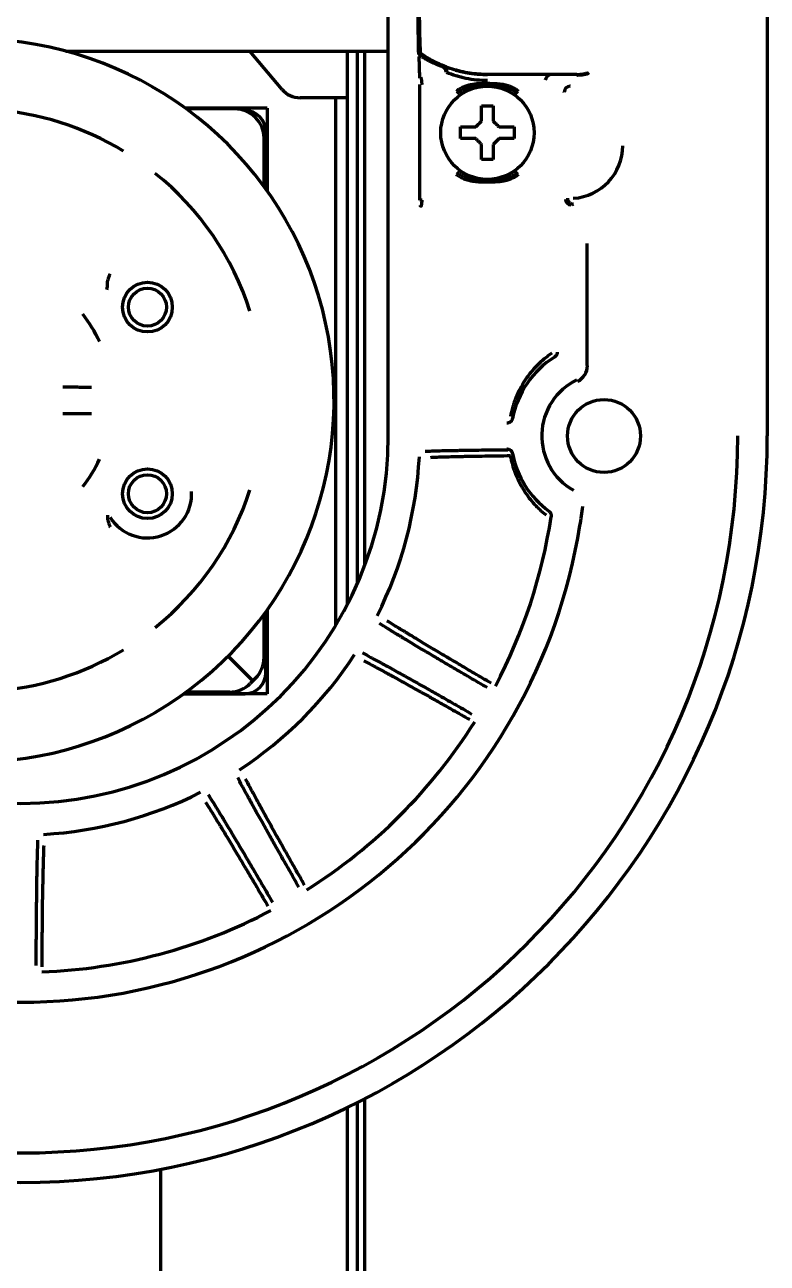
# Model space of a CAD drawing. Header units: inches. Extents: x -3022 to 7311, y 343 to 5680.
# Drawn here: x 3628.2 to 3691.9, y 4502.2 to 4608.4 of the extents above; entities that cross this region are included whole.
import ezdxf

# ---------------------------------------------------------------- set-up
doc = ezdxf.new("R2010")
doc.units = ezdxf.units.IN

msp = doc.modelspace()

# ---------------------------------------------------------------- linework, layer by layer
at = {"linetype": 'Continuous', "lineweight": 70}
for p, q in [((3691.92, 4645.11), (3691.92, 4573.1)), ((3659.42, 4573.1), (3659.42, 4617.12)), ((3631.77, 4606.1), (3659.42, 4606.1)), ((3650.32, 4602.81), (3647.56, 4606.1)), ((3655.92, 4602.1), (3655.92, 4606.1)), ((3656.74, 4606.1), (3656.74, 4560.39)), ((3657.42, 4562.06), (3657.42, 4606.1)), ((3662.21, 4605.89), (3662.2, 4605.9)), ((3662.22, 4605.88), (3662.21, 4605.89)), ((3662.14, 4593.31), (3662.14, 4603.23)), ((3667.92, 4604.1), (3667.92, 4604.1)), ((3675.6, 4604.1), (3667.92, 4604.1)), ((3653.92, 4602.1), (3651.85, 4602.1)), ((3655.92, 4602.1), (3653.92, 4602.1)), ((3654.92, 4556.87), (3654.92, 4602.1)), ((3655.92, 4558.67), (3655.92, 4602.1)), ((3674.51, 4602.59), (3674.48, 4602.63)), ((3675.01, 4603.09), (3674.97, 4603.12)), ((3649.02, 4601.2), (3642.03, 4601.2)), ((3646.27, 4601.15), (3642.1, 4601.15)), ((3649.02, 4601.2), (3649.02, 4594.13)), ((3648.92, 4594.27), (3648.92, 4599.2)), ((3665.62, 4599.1), (3665.62, 4599.6)), ((3665.62, 4598.6), (3665.62, 4599.1)), ((3670.22, 4599.6), (3670.22, 4599.1)), ((3670.22, 4599.1), (3670.22, 4598.6)), ((3648.77, 4594.48), (3648.77, 4598.65)), ((3662.32, 4593.31), (3662.14, 4593.31)), ((3676.49, 4579.14), (3676.49, 4589.6)), ((3635.35, 4585.98), (3635.35, 4586.31)), ((3635.35, 4566.31), (3635.35, 4565.99)), ((3648.77, 4554.1), (3648.77, 4557.82)), ((3648.92, 4552.8), (3648.92, 4558.02)), ((3649.02, 4558.16), (3649.02, 4551)), ((3645.69, 4554.23), (3647.1, 4552.81)), ((3645.69, 4554.23), (3647.1, 4552.81)), ((3647.81, 4552.11), (3647.1, 4552.81)), ((3647.81, 4552.11), (3647.1, 4552.81)), ((3647.81, 4552.11), (3648.04, 4552.33)), ((3645.82, 4551.15), (3642.1, 4551.15)), ((3647.81, 4552.11), (3647.58, 4551.88)), ((3649.02, 4551), (3641.89, 4551)), ((3641.89, 4551), (3647.12, 4551)), ((3657.42, 4438.3), (3657.42, 4516.31)), ((3655.92, 4456.3), (3655.92, 4515.55)), ((3656.74, 4515.96), (3656.74, 4441.3)), ((3639.92, 4481.9), (3639.92, 4510.23))]:
    msp.add_line(p, q, dxfattribs=at)
for centre, radius in [((3667.92, 4599.1), 4), ((3638.77, 4584.15), 2.13), ((3638.77, 4584.15), 1.63), ((3677.92, 4573.1), 3.13), ((3638.77, 4568.15), 2.13), ((3638.77, 4568.15), 1.63)]:
    msp.add_circle(centre, radius, dxfattribs=at)
for centre, radius, start, end in [((3623.77, 4576.15), 31, 232.8413, 151.9144), ((3651.85, 4604.1), 2, 220, 270), ((3623.77, 4576.15), 24.99, 58.8243, 86.1757), ((3646.27, 4598.65), 2.5, 0, 90), ((3647.12, 4599.2), 1.8, 0, 90), ((3675.03, 4597.98), 4.5, 273.2098, 0.0026), ((3623.77, 4576.15), 24.99, 17.853, 51.1757), ((3623.77, 4576.15), 12, 24.8394, 37.9954), ((3677.92, 4573.1), 7.99, 122.0759, 169.1104), ((3677.92, 4573.1), 5.34, 115.7368, 240.4997), ((3627.92, 4573.1), 64, 180, 0), ((3627.92, 4573.1), 61.47, 180, 0), ((3627.92, 4573.1), 31.5, 180, 0), ((3627.92, 4573.1), 34.21, 333.232, 357.0243), ((3677.92, 4573.1), 7.99, 190.8896, 233.7004), ((3623.77, 4576.15), 12, 322.0046, 335.1606), ((3638.77, 4568.15), 3.79, 212.2484, 2.8327), ((3623.77, 4576.15), 24.99, 308.8243, 342.147), ((3626.28, 4573.36), 50.21, 350.9077, 352.8054), ((3627.92, 4573.1), 45.99, 332.2154, 351.3469), ((3627.92, 4573.1), 48.55, 189.0902, 350.9098), ((3623.77, 4576.15), 24.99, 273.8243, 301.1757), ((3627.92, 4573.1), 34.21, 303.232, 326.768), ((3646.27, 4554.1), 2.5, 315, 0), ((3647.12, 4552.8), 1.8, 270, 0), ((3645.82, 4553.65), 2.5, 270, 315), ((3627.92, 4573.1), 45.99, 302.2154, 327.7846), ((3627.92, 4573.1), 34.21, 273.232, 296.768), ((3627.92, 4573.1), 45.99, 272.2154, 297.7846)]:
    msp.add_arc(centre, radius, start, end, dxfattribs=at)
for centre, major_axis, ratio, start_param, end_param in [((3662.17, 4605.62), (-0.1, -0.0021), 0.764151, 4.696588, 6.256133), ((3664.15, 4604.3), (-0.179, -0.467), 0.50471, 3.141589, 3.792713), ((3664.15, 4604.3), (-0.179, 0.467), 0.504709, 4.520689, 5.632076), ((3664.15, 4604.3), (0.179, 0.467), 0.504708, 4.904106, 6.283182), ((3673.25, 4603.6), (0.226, 0.446), 0.711761, 0.619546, 1.917516), ((3675.01, 4602.59), (0.424, 0.265), 0.996619, 1.014163, 2.581916), ((3662.22, 4592.9), (-0.0707, 0.0707), 0.999695, 0.785279, 2.355718), ((3675.11, 4593.41), (0.186, -0.464), 0.998896, 4.332447, 5.902482), ((3674.99, 4579.14), (-1.42, -0.5), 0.998612, 1.684757, 2.803906)]:
    msp.add_ellipse(centre, major_axis=major_axis, ratio=ratio, start_param=start_param, end_param=end_param, dxfattribs=at)
for points, degree in [([(3662.04, 4605.81), (3662.04, 4605.82), (3662.03, 4605.84), (3662.03, 4605.95), (3662.02, 4606.16), (3662.01, 4606.49), (3662, 4606.95), (3662, 4607.48), (3661.99, 4607.98), (3661.99, 4608.44), (3661.99, 4608.86), (3661.99, 4609.25), (3661.99, 4609.61), (3661.99, 4609.93), (3661.99, 4610.13), (3661.99, 4610.23)], 3), ([(3662.13, 4603.78), (3662.12, 4604), (3662.1, 4604.53), (3662.08, 4605.23), (3662.07, 4605.62)], 3), ([(3662.17, 4605.69), (3662.18, 4605.71), (3662.18, 4605.75), (3662.19, 4605.79), (3662.2, 4605.82), (3662.2, 4605.84), (3662.21, 4605.86), (3662.21, 4605.87), (3662.22, 4605.88), (3662.22, 4605.88), (3662.22, 4605.88), (3662.22, 4605.88)], 3), ([(3662.22, 4605.88), (3662.22, 4605.88)], 1), ([(3662.32, 4603.23), (3662.32, 4603.24), (3662.32, 4603.28), (3662.32, 4603.32), (3662.31, 4603.37), (3662.31, 4603.43), (3662.3, 4603.48), (3662.3, 4603.54), (3662.29, 4603.6), (3662.28, 4603.66), (3662.27, 4603.72), (3662.25, 4603.77), (3662.24, 4603.83), (3662.23, 4603.86), (3662.23, 4603.87)], 3), ([(3667.42, 4600.1), (3667.42, 4600.15), (3667.42, 4600.26), (3667.42, 4600.42), (3667.42, 4600.58), (3667.42, 4600.74), (3667.42, 4600.89), (3667.42, 4601.04), (3667.42, 4601.21), (3667.42, 4601.33), (3667.42, 4601.4)], 3), ([(3667.42, 4601.4), (3667.58, 4601.4), (3667.92, 4601.4), (3668.25, 4601.4), (3668.42, 4601.4)], 3), ([(3666.92, 4599.6), (3666.94, 4599.62), (3666.99, 4599.67), (3667.06, 4599.74), (3667.13, 4599.81), (3667.2, 4599.88), (3667.27, 4599.95), (3667.35, 4600.03), (3667.39, 4600.07), (3667.42, 4600.1)], 3), ([(3668.42, 4600.1), (3668.44, 4600.07), (3668.5, 4600.02), (3668.57, 4599.95), (3668.64, 4599.88), (3668.71, 4599.81), (3668.78, 4599.74), (3668.85, 4599.67), (3668.89, 4599.62), (3668.92, 4599.6)], 3), ([(3668.92, 4599.6), (3668.97, 4599.6), (3669.08, 4599.6), (3669.24, 4599.6), (3669.4, 4599.6), (3669.56, 4599.6), (3669.71, 4599.6), (3669.86, 4599.6), (3670.03, 4599.6), (3670.15, 4599.6), (3670.22, 4599.6)], 3), ([(3666.92, 4598.6), (3666.86, 4598.6), (3666.76, 4598.6), (3666.59, 4598.6), (3666.44, 4598.6), (3666.28, 4598.6), (3666.13, 4598.6), (3665.97, 4598.6), (3665.81, 4598.6), (3665.68, 4598.6), (3665.62, 4598.6)], 3), ([(3667.42, 4598.1), (3667.39, 4598.12), (3667.34, 4598.18), (3667.27, 4598.25), (3667.2, 4598.32), (3667.13, 4598.39), (3667.06, 4598.46), (3666.99, 4598.53), (3666.94, 4598.58), (3666.92, 4598.6)], 3), ([(3668.92, 4598.6), (3668.89, 4598.57), (3668.85, 4598.53), (3668.78, 4598.46), (3668.7, 4598.38), (3668.63, 4598.31), (3668.56, 4598.24), (3668.49, 4598.17), (3668.44, 4598.12), (3668.42, 4598.1)], 3), ([(3668.42, 4598.1), (3668.42, 4598.04), (3668.42, 4597.94), (3668.42, 4597.77), (3668.42, 4597.62), (3668.42, 4597.46), (3668.42, 4597.31), (3668.42, 4597.15), (3668.42, 4596.99), (3668.42, 4596.86), (3668.42, 4596.8)], 3), ([(3668.42, 4596.8), (3668.25, 4596.8), (3667.92, 4596.8), (3667.58, 4596.8), (3667.42, 4596.8)], 3), ([(3675.31, 4592.99), (3675.26, 4592.97), (3675.21, 4592.95), (3675.16, 4592.93)], 3)]:
    msp.add_open_spline(points, degree=degree, dxfattribs=at)
for points, knots in [([(3662.2, 4605.9), (3662.2, 4605.9), (3662.19, 4605.9), (3662.19, 4605.95), (3662.18, 4606.1), (3662.17, 4606.37), (3662.15, 4606.78), (3662.14, 4607.29), (3662.13, 4607.82), (3662.12, 4608.32), (3662.11, 4608.79), (3662.1, 4609.21), (3662.1, 4609.59), (3662.09, 4609.93), (3662.09, 4610.13), (3662.09, 4610.23)], [0, 0, 0, 0, 0.013537, 0.087967, 0.171477, 0.265427, 0.371587, 0.484999, 0.587268, 0.677066, 0.757422, 0.829358, 0.894159, 0.952865, 1, 1, 1, 1]), ([(3662.2, 4605.9), (3662.18, 4605.91), (3662.16, 4605.91), (3662.13, 4605.91), (3662.11, 4605.91), (3662.08, 4605.89), (3662.06, 4605.88), (3662.05, 4605.85), (3662.04, 4605.83), (3662.04, 4605.81)], [0, 0, 0, 0, 0.25, 0.25, 0.5, 0.5, 0.75, 0.75, 1, 1, 1, 1]), ([(3664.15, 4604.72), (3664.13, 4604.73), (3664.1, 4604.74), (3664.05, 4604.76), (3664.01, 4604.78), (3663.96, 4604.8), (3663.91, 4604.81), (3663.87, 4604.83), (3663.82, 4604.85), (3663.77, 4604.87), (3663.72, 4604.89), (3663.68, 4604.91), (3663.63, 4604.93), (3663.58, 4604.95), (3663.53, 4604.97), (3663.48, 4604.99), (3663.44, 4605.02), (3663.39, 4605.04), (3663.34, 4605.06), (3663.29, 4605.08), (3663.24, 4605.1), (3663.18, 4605.13), (3663.11, 4605.17), (3663.02, 4605.21), (3662.94, 4605.26), (3662.85, 4605.3), (3662.77, 4605.35), (3662.68, 4605.39), (3662.6, 4605.44), (3662.51, 4605.49), (3662.43, 4605.54), (3662.34, 4605.59), (3662.26, 4605.64), (3662.2, 4605.67), (3662.17, 4605.69)], [0, 0, 0, 0, 0.022367, 0.04483, 0.067389, 0.090046, 0.112799, 0.13565, 0.158599, 0.181646, 0.204792, 0.228037, 0.251382, 0.274827, 0.298372, 0.322018, 0.345765, 0.369613, 0.393564, 0.417616, 0.441771, 0.466028, 0.509546, 0.553236, 0.5971, 0.64114, 0.685357, 0.729754, 0.774331, 0.819092, 0.864038, 0.90917, 0.95449, 1, 1, 1, 1]), ([(3667.92, 4604.1), (3667.41, 4604.1), (3666.9, 4604.14), (3665.9, 4604.29), (3665.4, 4604.41), (3664.44, 4604.71), (3663.96, 4604.9), (3663.05, 4605.35), (3662.61, 4605.61), (3662.2, 4605.9)], [0, 0, 0, 0, 0.25, 0.25, 0.5, 0.5, 0.75, 0.75, 1, 1, 1, 1]), ([(3664.33, 4604.76), (3664.14, 4604.84), (3663.95, 4604.92), (3663.59, 4605.08), (3663.41, 4605.17), (3663.06, 4605.36), (3662.89, 4605.45), (3662.55, 4605.66), (3662.38, 4605.77), (3662.22, 4605.88)], [0, 0, 0, 0, 0.25, 0.25, 0.5, 0.5, 0.75, 0.75, 1, 1, 1, 1]), ([(3664.41, 4604.3), (3664.67, 4604.19), (3664.93, 4604.1), (3665.35, 4603.97), (3665.49, 4603.93), (3665.77, 4603.85), (3665.92, 4603.82), (3666.36, 4603.73), (3666.67, 4603.68), (3667.29, 4603.61), (3667.6, 4603.6), (3667.92, 4603.6)], [0, 0, 0, 0, 0.25, 0.25, 0.375, 0.375, 0.5, 0.5, 0.75, 0.75, 1, 1, 1, 1]), ([(3665.17, 4604.48), (3665.18, 4604.48), (3665.19, 4604.48), (3665.21, 4604.47), (3665.25, 4604.46), (3665.28, 4604.45), (3665.31, 4604.44), (3665.34, 4604.44), (3665.38, 4604.43), (3665.41, 4604.42), (3665.44, 4604.41), (3665.47, 4604.4), (3665.51, 4604.39), (3665.54, 4604.38), (3665.57, 4604.38), (3665.61, 4604.37), (3665.64, 4604.36), (3665.67, 4604.35), (3665.71, 4604.35), (3665.74, 4604.34), (3665.77, 4604.33), (3665.81, 4604.32), (3665.84, 4604.32), (3665.87, 4604.31), (3665.91, 4604.3), (3665.94, 4604.3), (3665.97, 4604.29), (3666.01, 4604.28), (3666.04, 4604.28), (3666.07, 4604.27), (3666.11, 4604.26), (3666.14, 4604.26), (3666.18, 4604.25), (3666.21, 4604.25), (3666.24, 4604.24), (3666.28, 4604.23), (3666.31, 4604.23), (3666.35, 4604.22), (3666.38, 4604.22), (3666.41, 4604.21), (3666.45, 4604.21), (3666.48, 4604.2), (3666.52, 4604.2), (3666.55, 4604.19), (3666.59, 4604.19), (3666.62, 4604.18), (3666.65, 4604.18), (3666.69, 4604.17), (3666.72, 4604.17), (3666.76, 4604.17), (3666.79, 4604.16), (3666.83, 4604.16), (3666.86, 4604.15), (3666.9, 4604.15), (3666.93, 4604.15), (3666.97, 4604.14), (3667, 4604.14), (3667.04, 4604.14), (3667.07, 4604.13), (3667.11, 4604.13), (3667.14, 4604.13), (3667.18, 4604.13), (3667.21, 4604.12), (3667.25, 4604.12), (3667.28, 4604.12), (3667.32, 4604.12), (3667.35, 4604.11), (3667.39, 4604.11), (3667.42, 4604.11), (3667.46, 4604.11), (3667.49, 4604.11), (3667.53, 4604.11), (3667.56, 4604.1), (3667.6, 4604.1), (3667.63, 4604.1), (3667.67, 4604.1), (3667.7, 4604.1), (3667.74, 4604.1), (3667.78, 4604.1), (3667.81, 4604.1), (3667.85, 4604.1), (3667.88, 4604.1), (3667.91, 4604.1), (3667.92, 4604.1)], [0, 0, 0, 0, 0.002576, 0.015434, 0.028273, 0.041096, 0.053901, 0.066688, 0.079459, 0.092213, 0.104951, 0.117673, 0.13038, 0.143071, 0.155747, 0.168409, 0.181055, 0.193688, 0.206307, 0.218913, 0.231505, 0.244085, 0.256652, 0.269207, 0.281749, 0.294281, 0.306801, 0.319309, 0.331808, 0.344296, 0.356774, 0.369242, 0.381701, 0.394151, 0.406592, 0.419025, 0.43145, 0.443867, 0.456276, 0.468679, 0.481075, 0.493464, 0.505847, 0.518225, 0.530597, 0.542964, 0.555326, 0.567684, 0.580037, 0.592387, 0.604734, 0.617077, 0.629417, 0.641756, 0.654092, 0.666426, 0.678759, 0.69109, 0.703421, 0.715752, 0.728082, 0.740413, 0.752744, 0.765076, 0.777409, 0.789744, 0.802081, 0.81442, 0.826762, 0.839106, 0.851454, 0.863805, 0.87616, 0.88852, 0.900884, 0.913253, 0.925627, 0.938007, 0.950392, 0.962784, 0.975182, 0.987588, 1, 1, 1, 1]), ([(3675.6, 4604.1), (3675.61, 4604.1), (3675.62, 4604.1), (3675.64, 4604.1), (3675.66, 4604.1), (3675.68, 4604.1), (3675.7, 4604.1), (3675.72, 4604.1), (3675.74, 4604.1), (3675.76, 4604.1), (3675.78, 4604.1), (3675.8, 4604.1), (3675.82, 4604.1), (3675.84, 4604.1), (3675.86, 4604.11), (3675.87, 4604.11), (3675.89, 4604.11), (3675.91, 4604.11), (3675.93, 4604.11), (3675.95, 4604.11), (3675.97, 4604.12), (3675.99, 4604.12), (3676, 4604.12), (3676.02, 4604.12), (3676.04, 4604.12), (3676.06, 4604.13), (3676.08, 4604.13), (3676.12, 4604.14), (3676.18, 4604.15), (3676.26, 4604.16), (3676.35, 4604.19), (3676.43, 4604.21), (3676.48, 4604.23), (3676.5, 4604.24), (3676.5, 4604.24)], [0, 0, 0, 0, 0.020634, 0.041151, 0.061554, 0.081845, 0.102027, 0.122105, 0.142081, 0.161958, 0.181741, 0.201433, 0.221038, 0.240559, 0.260001, 0.279367, 0.298662, 0.31789, 0.337055, 0.356162, 0.375216, 0.39422, 0.41318, 0.4321, 0.450986, 0.469842, 0.488674, 0.507486, 0.601277, 0.69672, 0.794518, 0.895363, 0.999923, 1, 1, 1, 1]), ([(3675.6, 4604.05), (3675.61, 4604.05), (3675.62, 4604.05), (3675.65, 4604.05), (3675.67, 4604.06), (3675.69, 4604.06), (3675.72, 4604.06), (3675.74, 4604.06), (3675.76, 4604.06), (3675.78, 4604.06), (3675.81, 4604.06), (3675.83, 4604.06), (3675.85, 4604.06), (3675.87, 4604.06), (3675.89, 4604.06), (3675.92, 4604.07), (3675.94, 4604.07), (3675.96, 4604.07), (3675.98, 4604.07), (3676, 4604.07), (3676.02, 4604.08), (3676.04, 4604.08), (3676.06, 4604.08), (3676.08, 4604.08), (3676.1, 4604.08), (3676.12, 4604.09), (3676.14, 4604.09), (3676.18, 4604.1), (3676.26, 4604.11), (3676.36, 4604.13), (3676.45, 4604.15), (3676.54, 4604.18), (3676.6, 4604.2), (3676.63, 4604.22), (3676.63, 4604.22)], [0, 0, 0, 0, 0.020912, 0.041707, 0.062387, 0.082955, 0.103413, 0.123763, 0.144004, 0.164134, 0.184148, 0.204041, 0.223811, 0.243454, 0.262968, 0.282351, 0.301601, 0.320715, 0.339694, 0.358536, 0.377241, 0.395807, 0.414236, 0.432527, 0.450681, 0.468699, 0.486581, 0.504328, 0.598677, 0.695534, 0.794845, 0.896422, 0.999951, 1, 1, 1, 1]), ([(3670.59, 4602.65), (3670.5, 4602.72), (3670.41, 4602.79), (3670.21, 4602.91), (3670.11, 4602.96), (3669.95, 4603.03), (3669.9, 4603.05), (3669.82, 4603.08), (3669.79, 4603.09), (3669.74, 4603.11), (3669.6, 4603.15), (3669.46, 4603.19), (3669.23, 4603.23), (3669, 4603.26), (3668.76, 4603.28), (3668.58, 4603.29), (3668.52, 4603.3), (3668.4, 4603.3), (3668.34, 4603.3), (3668.16, 4603.31), (3668.04, 4603.31), (3667.86, 4603.31), (3667.8, 4603.31), (3667.68, 4603.31), (3667.62, 4603.3), (3667.44, 4603.3), (3667.32, 4603.3), (3666.96, 4603.28), (3666.73, 4603.25), (3666.47, 4603.2), (3666.44, 4603.2), (3666.38, 4603.18), (3666.35, 4603.18), (3666.27, 4603.16), (3666.1, 4603.11), (3665.94, 4603.05), (3665.73, 4602.96), (3665.63, 4602.91), (3665.5, 4602.83), (3665.48, 4602.82), (3665.43, 4602.79), (3665.41, 4602.77), (3665.34, 4602.72), (3665.29, 4602.69), (3665.25, 4602.65)], [0, 0, 0, 0, 0.0625, 0.0625, 0.125, 0.125, 0.15625, 0.15625, 0.171875, 0.171875, 0.1875, 0.25, 0.25, 0.3125, 0.375, 0.375, 0.40625, 0.40625, 0.4375, 0.4375, 0.5, 0.5, 0.53125, 0.53125, 0.5625, 0.5625, 0.625, 0.625, 0.75, 0.75, 0.765625, 0.765625, 0.78125, 0.78125, 0.8125, 0.875, 0.875, 0.9375, 0.9375, 0.953125, 0.953125, 0.96875, 0.96875, 1, 1, 1, 1]), ([(3670.54, 4602.45), (3670.45, 4602.52), (3670.35, 4602.59), (3670.16, 4602.7), (3670.06, 4602.76), (3669.9, 4602.83), (3669.85, 4602.85), (3669.77, 4602.88), (3669.74, 4602.89), (3669.69, 4602.91), (3669.55, 4602.96), (3669.41, 4603), (3669.08, 4603.07), (3668.85, 4603.11), (3668.5, 4603.14), (3668.39, 4603.15), (3668.15, 4603.15), (3668.04, 4603.16), (3667.86, 4603.16), (3667.8, 4603.16), (3667.69, 4603.15), (3667.63, 4603.15), (3667.45, 4603.15), (3667.34, 4603.14), (3666.99, 4603.11), (3666.76, 4603.08), (3666.51, 4603.02), (3666.48, 4603.01), (3666.42, 4603), (3666.4, 4602.99), (3666.31, 4602.96), (3666.26, 4602.95), (3666.09, 4602.89), (3665.99, 4602.85), (3665.78, 4602.76), (3665.68, 4602.71), (3665.56, 4602.63), (3665.53, 4602.62), (3665.48, 4602.59), (3665.46, 4602.57), (3665.39, 4602.52), (3665.34, 4602.49), (3665.3, 4602.45)], [0, 0, 0, 0, 0.0625, 0.0625, 0.125, 0.125, 0.15625, 0.15625, 0.171875, 0.171875, 0.1875, 0.25, 0.25, 0.375, 0.375, 0.4375, 0.4375, 0.5, 0.5, 0.53125, 0.53125, 0.5625, 0.5625, 0.625, 0.625, 0.75, 0.75, 0.765625, 0.765625, 0.78125, 0.78125, 0.8125, 0.8125, 0.875, 0.875, 0.9375, 0.9375, 0.953125, 0.953125, 0.96875, 0.96875, 1, 1, 1, 1]), ([(3668.42, 4601.4), (3668.42, 4601.2), (3668.42, 4600.99), (3668.42, 4600.66), (3668.42, 4600.55), (3668.42, 4600.33), (3668.42, 4600.21), (3668.42, 4600.1)], [0, 0, 0, 0, 0.5, 0.5, 0.75, 0.75, 1, 1, 1, 1]), ([(3665.62, 4599.6), (3665.82, 4599.6), (3666.03, 4599.6), (3666.36, 4599.6), (3666.47, 4599.6), (3666.69, 4599.6), (3666.8, 4599.6), (3666.92, 4599.6)], [0, 0, 0, 0, 0.5, 0.5, 0.75, 0.75, 1, 1, 1, 1]), ([(3667.42, 4596.8), (3667.42, 4597), (3667.42, 4597.21), (3667.42, 4597.54), (3667.42, 4597.65), (3667.42, 4597.87), (3667.42, 4597.98), (3667.42, 4598.1)], [0, 0, 0, 0, 0.5, 0.5, 0.75, 0.75, 1, 1, 1, 1]), ([(3670.22, 4598.6), (3670.02, 4598.6), (3669.81, 4598.6), (3669.48, 4598.6), (3669.37, 4598.6), (3669.15, 4598.6), (3669.03, 4598.6), (3668.92, 4598.6)], [0, 0, 0, 0, 0.5, 0.5, 0.75, 0.75, 1, 1, 1, 1]), ([(3665.3, 4595.74), (3665.39, 4595.67), (3665.48, 4595.61), (3665.68, 4595.49), (3665.78, 4595.44), (3665.93, 4595.37), (3665.99, 4595.35), (3666.07, 4595.31), (3666.09, 4595.3), (3666.15, 4595.29), (3666.28, 4595.24), (3666.42, 4595.2), (3666.76, 4595.12), (3666.98, 4595.09), (3667.33, 4595.06), (3667.45, 4595.05), (3667.68, 4595.04), (3667.8, 4595.04), (3667.98, 4595.04), (3668.03, 4595.04), (3668.15, 4595.04), (3668.21, 4595.04), (3668.38, 4595.05), (3668.5, 4595.06), (3668.85, 4595.09), (3669.07, 4595.12), (3669.33, 4595.18), (3669.36, 4595.19), (3669.41, 4595.2), (3669.44, 4595.21), (3669.52, 4595.23), (3669.58, 4595.25), (3669.74, 4595.3), (3669.85, 4595.34), (3670.06, 4595.44), (3670.16, 4595.49), (3670.28, 4595.56), (3670.3, 4595.58), (3670.35, 4595.61), (3670.38, 4595.62), (3670.45, 4595.67), (3670.49, 4595.71), (3670.54, 4595.74)], [0, 0, 0, 0, 0.0625, 0.0625, 0.125, 0.125, 0.15625, 0.15625, 0.171875, 0.171875, 0.1875, 0.25, 0.25, 0.375, 0.375, 0.4375, 0.4375, 0.5, 0.5, 0.53125, 0.53125, 0.5625, 0.5625, 0.625, 0.625, 0.75, 0.75, 0.765625, 0.765625, 0.78125, 0.78125, 0.8125, 0.8125, 0.875, 0.875, 0.9375, 0.9375, 0.953125, 0.953125, 0.96875, 0.96875, 1, 1, 1, 1]), ([(3665.25, 4595.54), (3665.33, 4595.47), (3665.43, 4595.41), (3665.62, 4595.29), (3665.72, 4595.24), (3665.88, 4595.17), (3665.94, 4595.15), (3666.02, 4595.12), (3666.05, 4595.11), (3666.1, 4595.09), (3666.24, 4595.05), (3666.38, 4595.01), (3666.61, 4594.97), (3666.84, 4594.93), (3667.08, 4594.91), (3667.26, 4594.9), (3667.32, 4594.9), (3667.44, 4594.9), (3667.5, 4594.89), (3667.68, 4594.89), (3667.8, 4594.89), (3667.98, 4594.89), (3668.04, 4594.89), (3668.16, 4594.89), (3668.22, 4594.89), (3668.4, 4594.9), (3668.52, 4594.9), (3668.87, 4594.92), (3669.11, 4594.94), (3669.37, 4594.99), (3669.4, 4595), (3669.45, 4595.01), (3669.48, 4595.02), (3669.57, 4595.04), (3669.74, 4595.09), (3669.9, 4595.15), (3670.11, 4595.24), (3670.21, 4595.29), (3670.33, 4595.36), (3670.36, 4595.38), (3670.41, 4595.41), (3670.43, 4595.42), (3670.5, 4595.47), (3670.55, 4595.51), (3670.59, 4595.54)], [0, 0, 0, 0, 0.0625, 0.0625, 0.125, 0.125, 0.15625, 0.15625, 0.171875, 0.171875, 0.1875, 0.25, 0.25, 0.3125, 0.375, 0.375, 0.40625, 0.40625, 0.4375, 0.4375, 0.5, 0.5, 0.53125, 0.53125, 0.5625, 0.5625, 0.625, 0.625, 0.75, 0.75, 0.765625, 0.765625, 0.78125, 0.78125, 0.8125, 0.875, 0.875, 0.9375, 0.9375, 0.953125, 0.953125, 0.96875, 0.96875, 1, 1, 1, 1]), ([(3662.22, 4592.8), (3662.22, 4592.8), (3662.23, 4592.8), (3662.23, 4592.8), (3662.23, 4592.81), (3662.23, 4592.81), (3662.23, 4592.81), (3662.23, 4592.81), (3662.24, 4592.81), (3662.24, 4592.81), (3662.24, 4592.81), (3662.24, 4592.82), (3662.24, 4592.82), (3662.25, 4592.82), (3662.25, 4592.82), (3662.25, 4592.83), (3662.25, 4592.83), (3662.25, 4592.83), (3662.25, 4592.84), (3662.26, 4592.84), (3662.26, 4592.84), (3662.26, 4592.85), (3662.26, 4592.85), (3662.26, 4592.85), (3662.26, 4592.86), (3662.27, 4592.86), (3662.27, 4592.87), (3662.27, 4592.87), (3662.27, 4592.87), (3662.27, 4592.88), (3662.27, 4592.88), (3662.27, 4592.89), (3662.28, 4592.89), (3662.28, 4592.9), (3662.28, 4592.9), (3662.28, 4592.91), (3662.28, 4592.91), (3662.28, 4592.92), (3662.28, 4592.92), (3662.28, 4592.93), (3662.29, 4592.93), (3662.29, 4592.94), (3662.29, 4592.95), (3662.29, 4592.95), (3662.29, 4592.96), (3662.29, 4592.96), (3662.29, 4592.97), (3662.29, 4592.98), (3662.3, 4593), (3662.3, 4593.04), (3662.31, 4593.07), (3662.31, 4593.1), (3662.31, 4593.13), (3662.31, 4593.15), (3662.32, 4593.17), (3662.32, 4593.19), (3662.32, 4593.21), (3662.32, 4593.23), (3662.32, 4593.24), (3662.32, 4593.26), (3662.32, 4593.28), (3662.32, 4593.3), (3662.32, 4593.31), (3662.32, 4593.31)], [0, 0, 0, 0, 0.015383, 0.030642, 0.04578, 0.060796, 0.07569, 0.090464, 0.105118, 0.119651, 0.134066, 0.148361, 0.162537, 0.176595, 0.190535, 0.204357, 0.218062, 0.231651, 0.245122, 0.258478, 0.271717, 0.284841, 0.297849, 0.310743, 0.323521, 0.336185, 0.348735, 0.361171, 0.373493, 0.385703, 0.397799, 0.409782, 0.421652, 0.43341, 0.445056, 0.45659, 0.468013, 0.479324, 0.490524, 0.501614, 0.512592, 0.523459, 0.534216, 0.544863, 0.5554, 0.565828, 0.576145, 0.586353, 0.635571, 0.684796, 0.734095, 0.783531, 0.806444, 0.828729, 0.850396, 0.871438, 0.891831, 0.911565, 0.930648, 0.949062, 0.966772, 0.983755, 1, 1, 1, 1]), ([(3674.79, 4593.49), (3674.79, 4593.46), (3674.79, 4593.42), (3674.8, 4593.36), (3674.81, 4593.32), (3674.84, 4593.26), (3674.86, 4593.23), (3674.9, 4593.18), (3674.92, 4593.15), (3674.97, 4593.1), (3675, 4593.08), (3675.05, 4593.05), (3675.08, 4593.03), (3675.15, 4593.01), (3675.18, 4593), (3675.25, 4592.99), (3675.28, 4592.99), (3675.31, 4592.99)], [0, 0, 0, 0, 0.125, 0.125, 0.25, 0.25, 0.375, 0.375, 0.5, 0.5, 0.625, 0.625, 0.75, 0.75, 0.875, 0.875, 1, 1, 1, 1]), ([(3635.35, 4586.31), (3635.35, 4586.33), (3635.35, 4586.35), (3635.36, 4586.39), (3635.36, 4586.41), (3635.37, 4586.44)], [0, 0, 0, 0, 0.5, 0.5, 1, 1, 1, 1]), ([(3635.37, 4586.44), (3635.4, 4586.53), (3635.43, 4586.62), (3635.47, 4586.76), (3635.49, 4586.81), (3635.51, 4586.87), (3635.52, 4586.9), (3635.54, 4586.94), (3635.55, 4586.97), (3635.56, 4586.99)], [0, 0, 0, 0, 0.5, 0.5, 0.75, 0.75, 0.875, 0.875, 1, 1, 1, 1]), ([(3635.29, 4585.67), (3635.3, 4585.72), (3635.31, 4585.76), (3635.33, 4585.87), (3635.34, 4585.92), (3635.35, 4585.98)], [0, 0, 0, 0, 0.5, 0.5, 1, 1, 1, 1]), ([(3673.46, 4580.2), (3673.4, 4580.17), (3673.34, 4580.13), (3673.23, 4580.05), (3673.06, 4579.92), (3672.89, 4579.79), (3672.58, 4579.53), (3672.37, 4579.34), (3671.99, 4578.95), (3671.8, 4578.75), (3671.59, 4578.48), (3671.54, 4578.42), (3671.46, 4578.31), (3671.42, 4578.26), (3671.29, 4578.09), (3671.21, 4577.97), (3670.99, 4577.63), (3670.85, 4577.39), (3670.59, 4576.9), (3670.47, 4576.65), (3670.34, 4576.32), (3670.31, 4576.26), (3670.27, 4576.13), (3670.19, 4575.93), (3670.13, 4575.73), (3670.01, 4575.32), (3669.94, 4575.05), (3669.89, 4574.77)], [0, 0, 0, 0, 0.03125, 0.03125, 0.0625, 0.125, 0.125, 0.25, 0.25, 0.375, 0.375, 0.40625, 0.40625, 0.4375, 0.4375, 0.5, 0.5, 0.625, 0.625, 0.75, 0.75, 0.78125, 0.78125, 0.8125, 0.875, 0.875, 1, 1, 1, 1]), ([(3673.91, 4580.29), (3673.91, 4580.25), (3673.9, 4580.21), (3673.89, 4580.16), (3673.89, 4580.15), (3673.88, 4580.13), (3673.88, 4580.12), (3673.87, 4580.09), (3673.85, 4580.05), (3673.83, 4580.02), (3673.81, 4579.99), (3673.8, 4579.98), (3673.79, 4579.96), (3673.78, 4579.96), (3673.74, 4579.92), (3673.71, 4579.89), (3673.67, 4579.87)], [0, 0, 0, 0, 0.25, 0.25, 0.3125, 0.3125, 0.375, 0.375, 0.5, 0.625, 0.625, 0.6875, 0.6875, 0.75, 0.75, 1, 1, 1, 1]), ([(3633.98, 4577.27), (3633.9, 4577.27), (3633.81, 4577.27), (3633.64, 4577.27), (3633.45, 4577.27), (3633.26, 4577.27), (3633.13, 4577.27), (3633.1, 4577.27), (3633.05, 4577.27), (3633.03, 4577.27), (3632.95, 4577.27), (3632.9, 4577.27), (3632.74, 4577.28), (3632.52, 4577.28), (3632.3, 4577.28), (3632.13, 4577.28), (3632.05, 4577.28), (3631.96, 4577.28), (3631.9, 4577.28), (3631.87, 4577.28), (3631.73, 4577.28), (3631.62, 4577.28), (3631.5, 4577.28)], [0, 0, 0, 0, 0.125, 0.125, 0.25, 0.375, 0.375, 0.40625, 0.40625, 0.4375, 0.4375, 0.5, 0.5, 0.625, 0.75, 0.75, 0.8125, 0.84375, 0.84375, 0.875, 0.875, 1, 1, 1, 1]), ([(3631.5, 4575.02), (3631.62, 4575.02), (3631.73, 4575.02), (3631.96, 4575.02), (3632.18, 4575.02), (3632.41, 4575.02), (3632.54, 4575.02), (3632.57, 4575.02), (3632.63, 4575.02), (3632.65, 4575.02), (3632.73, 4575.02), (3632.79, 4575.02), (3632.95, 4575.02), (3633.15, 4575.02), (3633.35, 4575.02), (3633.49, 4575.02), (3633.56, 4575.02), (3633.63, 4575.03), (3633.68, 4575.03), (3633.7, 4575.03), (3633.81, 4575.03), (3633.9, 4575.03), (3633.98, 4575.03)], [0, 0, 0, 0, 0.125, 0.125, 0.25, 0.375, 0.375, 0.40625, 0.40625, 0.4375, 0.4375, 0.5, 0.5, 0.625, 0.75, 0.75, 0.8125, 0.84375, 0.84375, 0.875, 0.875, 1, 1, 1, 1]), ([(3670.07, 4574.61), (3670.07, 4574.58), (3670.06, 4574.55), (3670.04, 4574.51), (3670.04, 4574.5), (3670.02, 4574.47), (3670.02, 4574.46), (3669.99, 4574.42), (3669.98, 4574.4), (3669.95, 4574.37), (3669.94, 4574.36), (3669.92, 4574.34), (3669.91, 4574.33), (3669.88, 4574.3), (3669.85, 4574.28), (3669.81, 4574.26), (3669.8, 4574.25), (3669.78, 4574.24), (3669.76, 4574.24), (3669.72, 4574.22), (3669.67, 4574.21), (3669.61, 4574.2), (3669.58, 4574.2)], [0, 0, 0, 0, 0.125, 0.125, 0.1875, 0.1875, 0.25, 0.25, 0.375, 0.375, 0.4375, 0.4375, 0.5, 0.5, 0.625, 0.625, 0.6875, 0.6875, 0.75, 0.75, 0.875, 1, 1, 1, 1]), ([(3662.58, 4571.8), (3662.76, 4571.8), (3662.95, 4571.81), (3663.38, 4571.82), (3663.83, 4571.84), (3664.35, 4571.85), (3664.76, 4571.86), (3664.9, 4571.86), (3665.11, 4571.86), (3665.22, 4571.87), (3665.34, 4571.87), (3665.41, 4571.87), (3665.45, 4571.87), (3665.79, 4571.88), (3666.11, 4571.88), (3666.76, 4571.89), (3667.43, 4571.9), (3668.15, 4571.91), (3668.89, 4571.92), (3669.27, 4571.92), (3669.67, 4571.92)], [0, 0, 0, 0, 0.125, 0.125, 0.25, 0.375, 0.375, 0.4375, 0.4375, 0.46875, 0.484375, 0.484375, 0.5, 0.5, 0.625, 0.625, 0.75, 0.875, 0.875, 1, 1, 1, 1]), ([(3663.03, 4571.27), (3663.21, 4571.28), (3663.4, 4571.29), (3663.8, 4571.3), (3664.24, 4571.32), (3664.74, 4571.33), (3665.13, 4571.34), (3665.27, 4571.34), (3665.48, 4571.35), (3665.55, 4571.35), (3665.69, 4571.35), (3665.76, 4571.35), (3665.98, 4571.36), (3666.13, 4571.36), (3666.36, 4571.36), (3666.44, 4571.37), (3666.6, 4571.37), (3666.67, 4571.37), (3667.07, 4571.38), (3667.4, 4571.38), (3668.07, 4571.39), (3668.42, 4571.4), (3669.14, 4571.41), (3669.51, 4571.41), (3669.89, 4571.42)], [0, 0, 0, 0, 0.125, 0.125, 0.25, 0.375, 0.375, 0.4375, 0.4375, 0.46875, 0.46875, 0.5, 0.5, 0.5625, 0.5625, 0.59375, 0.59375, 0.625, 0.625, 0.75, 0.75, 0.875, 0.875, 1, 1, 1, 1]), ([(3669.58, 4571.99), (3669.61, 4571.99), (3669.64, 4571.99), (3669.68, 4571.98), (3669.69, 4571.98), (3669.72, 4571.97), (3669.74, 4571.97), (3669.78, 4571.96), (3669.8, 4571.94), (3669.84, 4571.92), (3669.85, 4571.91), (3669.88, 4571.9), (3669.89, 4571.89), (3669.92, 4571.86), (3669.94, 4571.84), (3669.97, 4571.81), (3669.98, 4571.8), (3669.99, 4571.77), (3670, 4571.76), (3670.02, 4571.72), (3670.04, 4571.7), (3670.05, 4571.66), (3670.06, 4571.64), (3670.06, 4571.62), (3670.07, 4571.6), (3670.07, 4571.59)], [0, 0, 0, 0, 0.125, 0.125, 0.1875, 0.1875, 0.25, 0.25, 0.375, 0.375, 0.4375, 0.4375, 0.5, 0.5, 0.625, 0.625, 0.6875, 0.6875, 0.75, 0.75, 0.875, 0.875, 0.9375, 0.9375, 1, 1, 1, 1]), ([(3669.89, 4571.42), (3669.91, 4571.29), (3669.94, 4571.16), (3670, 4570.91), (3670.03, 4570.79), (3670.13, 4570.42), (3670.21, 4570.18), (3670.39, 4569.71), (3670.49, 4569.48), (3670.65, 4569.14), (3670.71, 4569.03), (3670.8, 4568.86), (3670.83, 4568.81), (3670.9, 4568.7), (3670.93, 4568.64), (3671.09, 4568.37), (3671.23, 4568.16), (3671.52, 4567.76), (3671.68, 4567.56), (3671.93, 4567.28), (3672.01, 4567.18), (3672.15, 4567.05), (3672.19, 4567), (3672.28, 4566.91), (3672.33, 4566.87), (3672.56, 4566.65), (3672.75, 4566.48), (3672.95, 4566.33)], [0, 0, 0, 0, 0.0625, 0.0625, 0.125, 0.125, 0.25, 0.25, 0.375, 0.375, 0.4375, 0.4375, 0.46875, 0.46875, 0.5, 0.5, 0.625, 0.625, 0.75, 0.75, 0.8125, 0.8125, 0.84375, 0.84375, 0.875, 0.875, 1, 1, 1, 1]), ([(3635.35, 4565.99), (3635.35, 4565.97), (3635.35, 4565.95), (3635.36, 4565.9), (3635.36, 4565.88), (3635.37, 4565.86)], [0, 0, 0, 0, 0.5, 0.5, 1, 1, 1, 1]), ([(3673.19, 4566.66), (3673.22, 4566.63), (3673.26, 4566.6), (3673.3, 4566.55), (3673.31, 4566.53), (3673.33, 4566.49), (3673.34, 4566.47), (3673.36, 4566.43), (3673.37, 4566.4), (3673.38, 4566.36), (3673.39, 4566.31), (3673.39, 4566.27), (3673.39, 4566.22), (3673.39, 4566.2), (3673.39, 4566.18)], [0, 0, 0, 0, 0.25, 0.25, 0.375, 0.375, 0.5, 0.5, 0.625, 0.625, 0.75, 0.875, 0.875, 1, 1, 1, 1]), ([(3635.37, 4565.86), (3635.4, 4565.77), (3635.43, 4565.67), (3635.47, 4565.54), (3635.49, 4565.49), (3635.51, 4565.42), (3635.52, 4565.4), (3635.54, 4565.35), (3635.55, 4565.33), (3635.56, 4565.31)], [0, 0, 0, 0, 0.5, 0.5, 0.75, 0.75, 0.875, 0.875, 1, 1, 1, 1]), ([(3667.89, 4551.53), (3667.39, 4551.82), (3666.89, 4552.11), (3665.92, 4552.68), (3665.44, 4552.96), (3664.75, 4553.37), (3664.52, 4553.5), (3664.18, 4553.7), (3664.07, 4553.77), (3663.9, 4553.87), (3663.85, 4553.9), (3663.73, 4553.97), (3663.68, 4554), (3663.19, 4554.29), (3662.77, 4554.54), (3661.97, 4555.01), (3661.6, 4555.24), (3661.06, 4555.56), (3660.88, 4555.67), (3660.67, 4555.79), (3660.63, 4555.82), (3660.55, 4555.87), (3660.51, 4555.9), (3660.38, 4555.97), (3660.3, 4556.02), (3659.91, 4556.26), (3659.62, 4556.43), (3659.1, 4556.76), (3658.86, 4556.9), (3658.66, 4557.03)], [0, 0, 0, 0, 0.125, 0.125, 0.25, 0.25, 0.3125, 0.3125, 0.34375, 0.34375, 0.359375, 0.359375, 0.375, 0.375, 0.5, 0.5, 0.625, 0.625, 0.6875, 0.6875, 0.703125, 0.703125, 0.71875, 0.71875, 0.75, 0.75, 0.875, 0.875, 1, 1, 1, 1]), ([(3668.23, 4551.91), (3667.74, 4552.2), (3667.26, 4552.48), (3666.32, 4553.03), (3665.87, 4553.3), (3665.2, 4553.7), (3664.98, 4553.83), (3664.65, 4554.02), (3664.54, 4554.09), (3664.38, 4554.18), (3664.32, 4554.21), (3664.22, 4554.28), (3664.16, 4554.31), (3663.69, 4554.59), (3663.29, 4554.83), (3662.52, 4555.29), (3662.15, 4555.51), (3661.64, 4555.83), (3661.47, 4555.93), (3661.26, 4556.05), (3661.22, 4556.08), (3661.14, 4556.13), (3661.1, 4556.15), (3660.99, 4556.22), (3660.83, 4556.32), (3660.68, 4556.41), (3660.57, 4556.48), (3660.54, 4556.5), (3660.46, 4556.54), (3660.29, 4556.65), (3660.12, 4556.75), (3659.74, 4556.99), (3659.51, 4557.13), (3659.31, 4557.26)], [0, 0, 0, 0, 0.125, 0.125, 0.25, 0.25, 0.3125, 0.3125, 0.34375, 0.34375, 0.359375, 0.359375, 0.375, 0.375, 0.5, 0.5, 0.625, 0.625, 0.6875, 0.6875, 0.703125, 0.703125, 0.71875, 0.71875, 0.75, 0.78125, 0.78125, 0.796875, 0.796875, 0.8125, 0.875, 0.875, 1, 1, 1, 1]), ([(3657.2, 4554.51), (3657.42, 4554.4), (3657.66, 4554.26), (3658.2, 4553.97), (3658.5, 4553.81), (3658.97, 4553.55), (3659.14, 4553.46), (3659.4, 4553.32), (3659.49, 4553.27), (3659.62, 4553.2), (3659.67, 4553.17), (3659.76, 4553.12), (3659.8, 4553.09), (3660.22, 4552.87), (3660.6, 4552.65), (3661.41, 4552.2), (3661.83, 4551.96), (3662.49, 4551.59), (3662.72, 4551.46), (3663, 4551.3), (3663.06, 4551.27), (3663.18, 4551.2), (3663.23, 4551.17), (3663.41, 4551.07), (3663.53, 4551.01), (3664.11, 4550.67), (3664.6, 4550.4), (3665.58, 4549.84), (3666.08, 4549.55), (3666.59, 4549.26)], [0, 0, 0, 0, 0.125, 0.125, 0.25, 0.25, 0.3125, 0.3125, 0.34375, 0.34375, 0.359375, 0.359375, 0.375, 0.375, 0.5, 0.5, 0.625, 0.625, 0.6875, 0.6875, 0.703125, 0.703125, 0.71875, 0.71875, 0.75, 0.75, 0.875, 0.875, 1, 1, 1, 1]), ([(3657.33, 4553.83), (3657.54, 4553.72), (3657.78, 4553.59), (3658.3, 4553.31), (3658.59, 4553.16), (3659.05, 4552.91), (3659.21, 4552.82), (3659.46, 4552.68), (3659.54, 4552.64), (3659.67, 4552.57), (3659.72, 4552.54), (3659.8, 4552.49), (3659.85, 4552.47), (3660.25, 4552.25), (3660.62, 4552.04), (3661.4, 4551.61), (3661.81, 4551.38), (3662.45, 4551.02), (3662.67, 4550.9), (3662.94, 4550.75), (3663, 4550.72), (3663.11, 4550.65), (3663.17, 4550.62), (3663.34, 4550.53), (3663.56, 4550.4), (3663.79, 4550.27), (3664.02, 4550.14), (3664.14, 4550.07), (3664.49, 4549.87), (3664.73, 4549.74), (3665.44, 4549.33), (3665.93, 4549.06), (3666.42, 4548.78)], [0, 0, 0, 0, 0.125, 0.125, 0.25, 0.25, 0.3125, 0.3125, 0.34375, 0.34375, 0.359375, 0.359375, 0.375, 0.375, 0.5, 0.5, 0.625, 0.625, 0.6875, 0.6875, 0.703125, 0.703125, 0.71875, 0.71875, 0.75, 0.78125, 0.78125, 0.8125, 0.8125, 0.875, 0.875, 1, 1, 1, 1]), ([(3651.75, 4534.43), (3651.46, 4534.94), (3651.18, 4535.44), (3650.62, 4536.42), (3650.35, 4536.89), (3649.95, 4537.6), (3649.82, 4537.83), (3649.63, 4538.17), (3649.56, 4538.28), (3649.47, 4538.45), (3649.43, 4538.51), (3649.37, 4538.62), (3649.34, 4538.68), (3649.06, 4539.18), (3648.82, 4539.6), (3648.37, 4540.41), (3648.15, 4540.79), (3647.85, 4541.34), (3647.75, 4541.52), (3647.63, 4541.74), (3647.61, 4541.78), (3647.56, 4541.86), (3647.54, 4541.91), (3647.47, 4542.03), (3647.43, 4542.11), (3647.2, 4542.52), (3647.04, 4542.81), (3646.75, 4543.35), (3646.62, 4543.6), (3646.51, 4543.82)], [0, 0, 0, 0, 0.125, 0.125, 0.25, 0.25, 0.3125, 0.3125, 0.34375, 0.34375, 0.359375, 0.359375, 0.375, 0.375, 0.5, 0.5, 0.625, 0.625, 0.6875, 0.6875, 0.703125, 0.703125, 0.71875, 0.71875, 0.75, 0.75, 0.875, 0.875, 1, 1, 1, 1]), ([(3652.24, 4534.6), (3651.96, 4535.09), (3651.68, 4535.57), (3651.15, 4536.52), (3650.88, 4536.98), (3650.5, 4537.66), (3650.38, 4537.88), (3650.19, 4538.21), (3650.13, 4538.32), (3650.04, 4538.49), (3650.01, 4538.54), (3649.95, 4538.65), (3649.91, 4538.7), (3649.64, 4539.19), (3649.42, 4539.6), (3648.98, 4540.38), (3648.78, 4540.75), (3648.48, 4541.28), (3648.39, 4541.45), (3648.27, 4541.66), (3648.25, 4541.7), (3648.21, 4541.79), (3648.18, 4541.83), (3648.12, 4541.95), (3648.03, 4542.11), (3647.95, 4542.26), (3647.87, 4542.41), (3647.83, 4542.49), (3647.71, 4542.7), (3647.64, 4542.84), (3647.42, 4543.24), (3647.3, 4543.47), (3647.19, 4543.69)], [0, 0, 0, 0, 0.125, 0.125, 0.25, 0.25, 0.3125, 0.3125, 0.34375, 0.34375, 0.359375, 0.359375, 0.375, 0.375, 0.5, 0.5, 0.625, 0.625, 0.6875, 0.6875, 0.703125, 0.703125, 0.71875, 0.71875, 0.75, 0.78125, 0.78125, 0.8125, 0.8125, 0.875, 0.875, 1, 1, 1, 1]), ([(3643.75, 4541.7), (3643.88, 4541.5), (3644.03, 4541.28), (3644.34, 4540.77), (3644.51, 4540.5), (3644.78, 4540.05), (3644.88, 4539.89), (3645.03, 4539.65), (3645.08, 4539.57), (3645.15, 4539.44), (3645.18, 4539.4), (3645.23, 4539.31), (3645.26, 4539.27), (3645.49, 4538.88), (3645.71, 4538.51), (3646.17, 4537.74), (3646.41, 4537.34), (3646.79, 4536.72), (3646.91, 4536.5), (3647.08, 4536.23), (3647.11, 4536.17), (3647.17, 4536.06), (3647.21, 4536.01), (3647.3, 4535.84), (3647.44, 4535.62), (3647.57, 4535.39), (3647.71, 4535.16), (3647.78, 4535.05), (3647.98, 4534.7), (3648.12, 4534.46), (3648.53, 4533.76), (3648.82, 4533.27), (3649.1, 4532.78)], [0, 0, 0, 0, 0.125, 0.125, 0.25, 0.25, 0.3125, 0.3125, 0.34375, 0.34375, 0.359375, 0.359375, 0.375, 0.375, 0.5, 0.5, 0.625, 0.625, 0.6875, 0.6875, 0.703125, 0.703125, 0.71875, 0.71875, 0.75, 0.78125, 0.78125, 0.8125, 0.8125, 0.875, 0.875, 1, 1, 1, 1]), ([(3643.98, 4542.36), (3644.11, 4542.15), (3644.26, 4541.92), (3644.58, 4541.39), (3644.76, 4541.11), (3645.04, 4540.64), (3645.14, 4540.48), (3645.29, 4540.23), (3645.34, 4540.14), (3645.42, 4540.01), (3645.45, 4539.97), (3645.5, 4539.88), (3645.53, 4539.83), (3645.77, 4539.43), (3646, 4539.05), (3646.47, 4538.25), (3646.72, 4537.84), (3647.11, 4537.19), (3647.24, 4536.96), (3647.4, 4536.68), (3647.44, 4536.62), (3647.51, 4536.51), (3647.54, 4536.45), (3647.64, 4536.28), (3647.71, 4536.16), (3648.05, 4535.58), (3648.33, 4535.1), (3648.9, 4534.13), (3649.19, 4533.63), (3649.49, 4533.12)], [0, 0, 0, 0, 0.125, 0.125, 0.25, 0.25, 0.3125, 0.3125, 0.34375, 0.34375, 0.359375, 0.359375, 0.375, 0.375, 0.5, 0.5, 0.625, 0.625, 0.6875, 0.6875, 0.703125, 0.703125, 0.71875, 0.71875, 0.75, 0.75, 0.875, 0.875, 1, 1, 1, 1]), ([(3629.23, 4527.69), (3629.23, 4528.28), (3629.23, 4528.85), (3629.24, 4529.98), (3629.24, 4530.53), (3629.25, 4531.34), (3629.25, 4531.6), (3629.25, 4532), (3629.25, 4532.13), (3629.26, 4532.32), (3629.26, 4532.39), (3629.26, 4532.51), (3629.26, 4532.58), (3629.27, 4533.15), (3629.27, 4533.64), (3629.28, 4534.56), (3629.29, 4535), (3629.3, 4535.63), (3629.31, 4535.83), (3629.31, 4536.08), (3629.31, 4536.13), (3629.31, 4536.23), (3629.31, 4536.27), (3629.32, 4536.42), (3629.32, 4536.51), (3629.33, 4536.97), (3629.34, 4537.31), (3629.36, 4537.92), (3629.37, 4538.2), (3629.37, 4538.45)], [0, 0, 0, 0, 0.125, 0.125, 0.25, 0.25, 0.3125, 0.3125, 0.34375, 0.34375, 0.359375, 0.359375, 0.375, 0.375, 0.5, 0.5, 0.625, 0.625, 0.6875, 0.6875, 0.703125, 0.703125, 0.71875, 0.71875, 0.75, 0.75, 0.875, 0.875, 1, 1, 1, 1]), ([(3629.73, 4527.59), (3629.73, 4528.16), (3629.74, 4528.72), (3629.74, 4529.8), (3629.75, 4530.33), (3629.76, 4531.11), (3629.76, 4531.37), (3629.76, 4531.75), (3629.77, 4531.88), (3629.77, 4532.06), (3629.77, 4532.13), (3629.77, 4532.25), (3629.77, 4532.31), (3629.78, 4532.87), (3629.78, 4533.34), (3629.8, 4534.23), (3629.81, 4534.66), (3629.82, 4535.26), (3629.82, 4535.46), (3629.83, 4535.7), (3629.83, 4535.74), (3629.83, 4535.84), (3629.83, 4535.88), (3629.84, 4536.02), (3629.84, 4536.2), (3629.85, 4536.38), (3629.85, 4536.55), (3629.85, 4536.63), (3629.86, 4536.88), (3629.87, 4537.04), (3629.88, 4537.48), (3629.89, 4537.75), (3629.9, 4537.99)], [0, 0, 0, 0, 0.125, 0.125, 0.25, 0.25, 0.3125, 0.3125, 0.34375, 0.34375, 0.359375, 0.359375, 0.375, 0.375, 0.5, 0.5, 0.625, 0.625, 0.6875, 0.6875, 0.703125, 0.703125, 0.71875, 0.71875, 0.75, 0.78125, 0.78125, 0.8125, 0.8125, 0.875, 0.875, 1, 1, 1, 1])]:
    msp.add_open_spline(points, degree=3, knots=knots, dxfattribs=at)
msp.add_rational_spline([(3662.22, 4605.88), (3662.15, 4605.93), (3662.06, 4605.89), (3662.06, 4605.8)], [1.36619164033, 0.877938591462, 0.877936119901, 1.36618422565], degree=3, dxfattribs=at)

doc.saveas('drawing.dxf')
